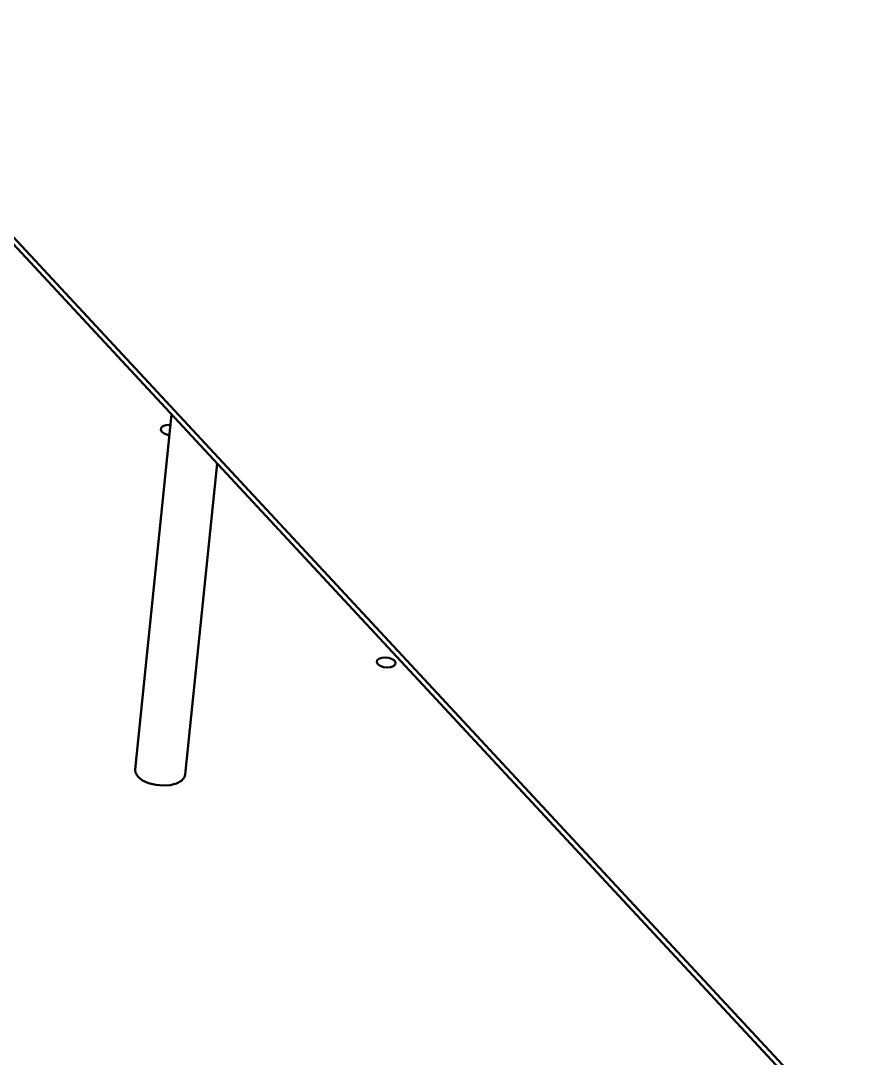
# Model space of a CAD drawing. Header units: millimetres. Extents: x 263 to 2983, y 441 to 2500.
# Drawn here: x 1690 to 1825, y 1629.3 to 1794.2 of the extents above; entities that cross this region are included whole.
import ezdxf

# ---------------------------------------------------------------- set-up
doc = ezdxf.new("R2010")
doc.units = ezdxf.units.MM
doc.header["$LTSCALE"] = 0.5
doc.layers.add('BOL', color=7, linetype='Continuous', lineweight=50)

msp = doc.modelspace()

# ---------------------------------------------------------------- linework, layer by layer
at = {"layer": 'BOL'}
for p, q in [((1941.99, 1487.42), (1524.24, 1936.76)), ((1941.89, 1486.41), (1524.14, 1935.75)), ((1713.95, 1731.59), (1708.15, 1675.17)), ((1716.11, 1674.35), (1721.19, 1723.8))]:
    msp.add_line(p, q, dxfattribs=at)
at = {"layer": 'BOL', "flags": 128}
for points in [[(1713.78, 1729.92), (1713.57, 1729.93), (1713.01, 1729.88), (1712.56, 1729.71), (1712.28, 1729.46), (1712.23, 1729.15), (1712.4, 1728.84), (1712.77, 1728.57), (1713.28, 1728.38), (1713.61, 1728.33)], [(1748.76, 1691.42), (1749.21, 1691.59), (1749.48, 1691.85), (1749.54, 1692.15), (1749.37, 1692.47), (1749, 1692.73), (1748.49, 1692.92), (1747.9, 1692.99), (1747.35, 1692.94), (1746.9, 1692.78), (1746.62, 1692.52), (1746.57, 1692.21), (1746.74, 1691.9), (1747.11, 1691.63), (1747.62, 1691.45), (1748.2, 1691.37), (1748.76, 1691.42)], [(1716.11, 1674.35), (1715.98, 1673.93), (1715.51, 1673.38), (1714.74, 1672.95), (1713.74, 1672.69), (1712.59, 1672.6), (1711.41, 1672.71), (1710.28, 1673), (1709.32, 1673.44), (1708.61, 1674.01), (1708.21, 1674.64), (1708.15, 1675.17)]]:
    msp.add_lwpolyline(points, dxfattribs=at)

doc.saveas('drawing.dxf')
